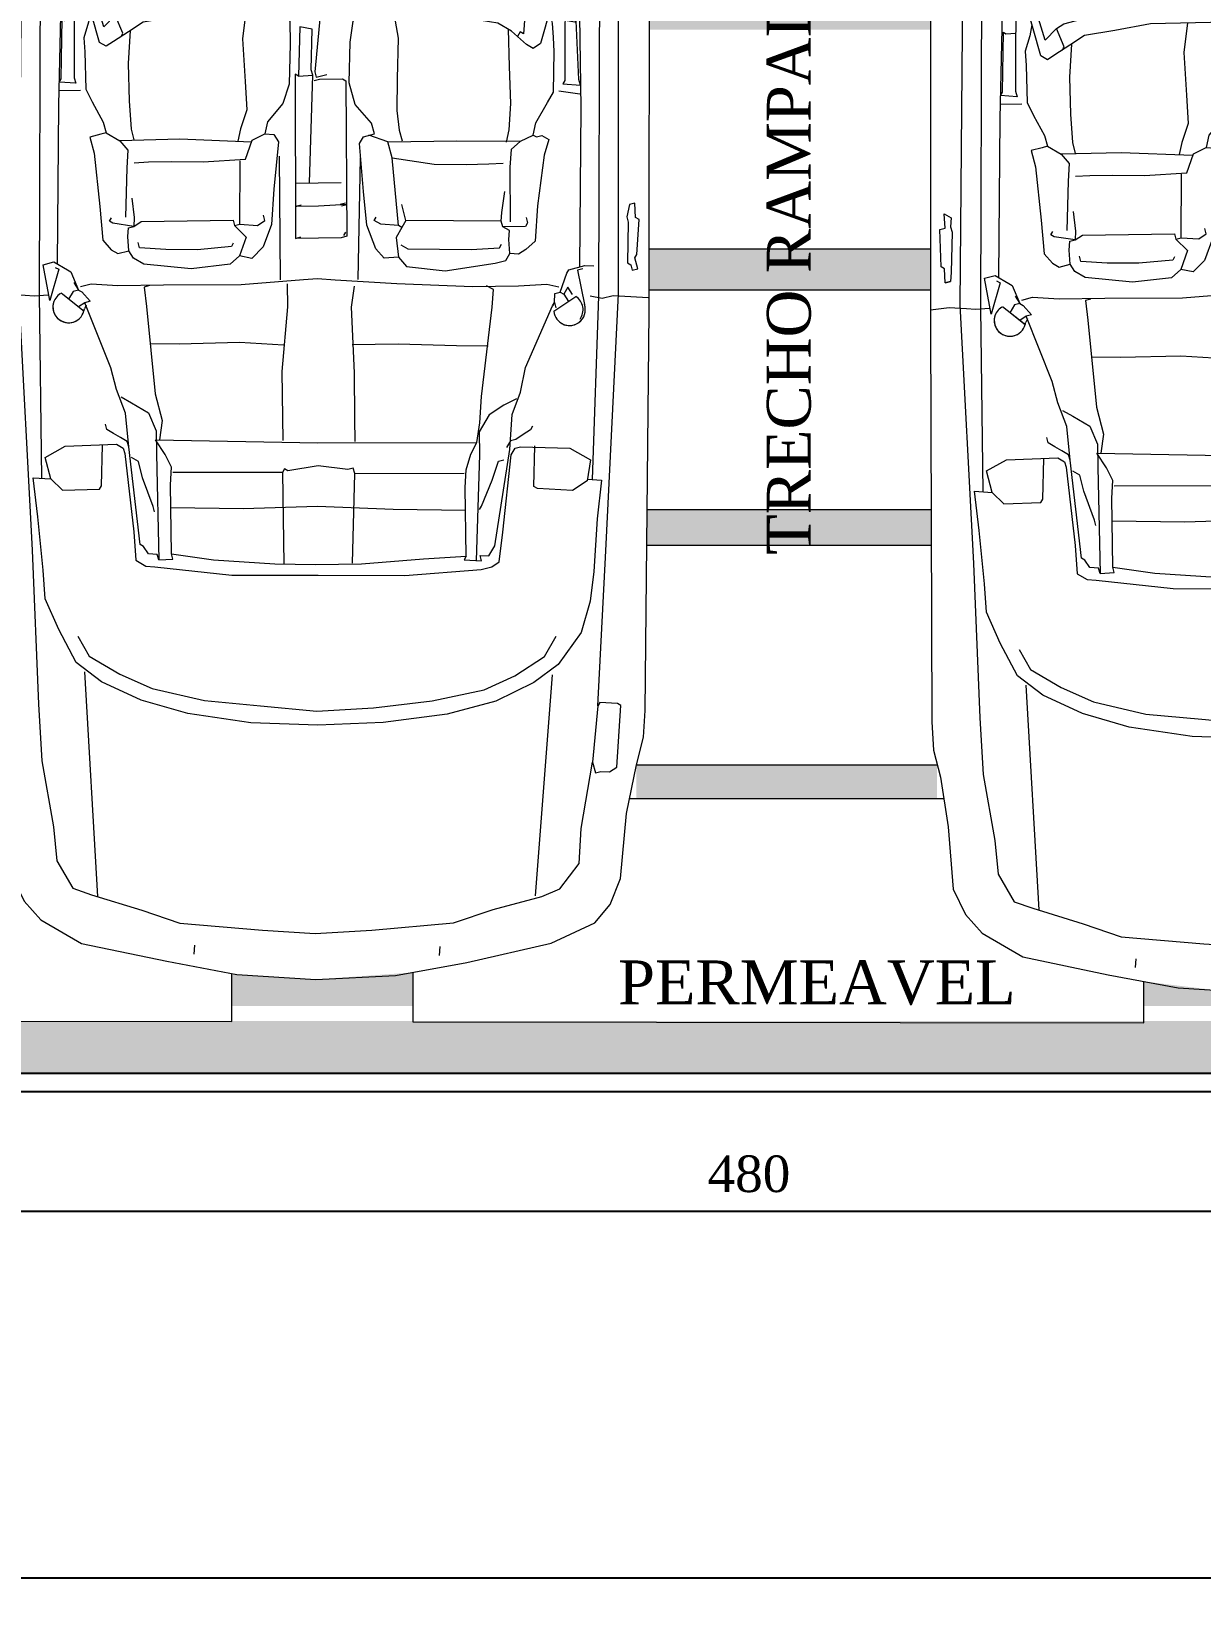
# Model space of a CAD drawing. Header units: centimetres. Extents: x -48696 to 156237, y -5617 to 29024.
# Drawn here: x -44397.3 to -44077.6, y 9700.1 to 10133 of the extents above; entities that cross this region are included whole.
import ezdxf

# ---------------------------------------------------------------- set-up
doc = ezdxf.new("R2010")
doc.units = ezdxf.units.CM
doc.layers.add('ACESSORIOS', color=2, linetype='Continuous')
doc.layers.add('Portas-Cotas', color=2, linetype='Continuous')
doc.layers.add('Pisos Externos', color=15, linetype='Continuous', lineweight=9)
doc.layers.add('Vaga', color=184, linetype='Continuous', lineweight=13)
doc.styles.add('Valéria', font='romantic.ttf', dxfattribs={"height": 10})
doc.dimstyles.new('Cota - 50', dxfattribs={"dimtxt": 10, "dimasz": 5, "dimexe": 10, "dimexo": 20, "dimgap": 5, "dimtad": 1, "dimtxsty": 'Valéria', "dimblk": 'DOT', "dimcen": 0, "dimclrd": 12, "dimclre": 12, "dimclrt": 2, "dimazin": 2, "dimtfac": 1, "dimtix": 1, "dimtmove": 0, "dimatfit": 3, "dimldrblk": 'DOT', "dimfxl": 1, "dimarcsym": 0})
pattern_1 = [(360, (-29082.517, -1474.616), (15, 15), [2.25, -0.45, 0.6, -0.45, 2.25, -9]), (360, (-29083.267, -1474.166), (15, 15), [1.5, -1.125, 2.25, -1.125, 1.5, -7.5]), (360, (-29078.017, -1468.166), (15, 15), [1.875, -0.75, 1.875, -10.5]), (360, (-29085.517, -1465.166), (15, 15), [0.75, -1.5, 0.75, -12]), (90, (-29084.017, -1465.166), (-15, 15), [1.35, -13.65]), (90, (-29079.517, -1474.166), (-15, 15), [1.5, -13.5]), (90, (-29075.767, -1468.166), (-15, 15), [1.5, -13.5]), (45, (-29077.567, -1474.316), (9e-15, 15), [1.5, -19.713203]), (135, (-29081.467, -1474.316), (-15, 9e-15), [1.5, -19.713203]), (63.43495, (-29078.0166, -1474.241), (8e-10, 15), [1.5, -32.04102]), (75.963757, (-29078.7666, -1474.166), (5e-10, 15), [1.5, -60.346584]), (75.963757, (-29075.0166, -1468.166), (5e-10, 15), [1.2, -60.646584]), (75.963757, (-29083.7166, -1465.166), (5e-10, 15), [1.05, -60.796584]), (104.036243, (-29080.2666, -1474.166), (-5e-10, 15), [1.5, -60.346584]), (104.036243, (-29076.5166, -1468.166), (-5e-10, 15), [1.2, -60.646584]), (104.036243, (-29084.3166, -1465.166), (-5e-10, 15), [1.05, -60.796584]), (116.56505, (-29081.0166, -1474.241), (-6e-09, 15), [1.5, -32.041002])]

# ---------------------------------------------------------------- blocks, each defined once
blk = doc.blocks.new('Audi A4 Cab dessus')
at = {"color": 0, "linetype": 'Continuous', "flags": 128}
for points in [[(0.841, -0.23), (0.8417, 0.7715), (0.838, 1.7799), (0.8336, 1.8519), (0.8155, 1.9203), (0.7966, 2.0469), (0.7841, 2.2046), (0.7524, 2.2693), (0.7105, 2.3167), (0.6068, 2.377), (0.3901, 2.4221), (0.2129, 2.4556), (0.0121, 2.4683), (-0.1902, 2.4586), (-0.3715, 2.4252), (-0.5852, 2.3759), (-0.696, 2.3247), (-0.7348, 2.2778), (-0.7613, 2.2123), (-0.7762, 2.0474), (-0.8019, 1.9236), (-0.8198, 1.853), (-0.824, 1.7861), (-0.834, 0.774), (-0.8347, -0.2263)], [(-0.3024, 2.385), (-0.301, 2.4073)], [(0.3203, 2.3816), (0.3217, 2.404)], [(0.7584, -0.2673), (0.7669, 0.7224), (0.7321, 1.3788), (0.7164, 1.7697), (0.7075, 1.9136), (0.6778, 2.0813), (0.6697, 2.1669), (0.6293, 2.2367), (0.5811, 2.2532), (0.4536, 2.2926), (0.3571, 2.3256), (0.1476, 2.3432), (0.0137, 2.3517), (-0.1303, 2.3428), (-0.3375, 2.3245), (-0.4383, 2.2905), (-0.5613, 2.2579), (-0.6073, 2.2384), (-0.6562, 2.1743), (-0.6618, 2.085), (-0.6903, 1.9165)], [(-0.5878, 1.695), (-0.5448, 2.256)], [(0.5992, 1.6874), (0.5666, 2.2577)], [(-0.6777, 1.1988), (-0.713, 1.201), (-0.7024, 1.2989), (-0.6939, 1.4328), (-0.6847, 1.5084), (-0.6618, 1.5876), (-0.6029, 1.6691), (-0.5418, 1.7145), (-0.4447, 1.7622), (-0.3216, 1.7947), (-0.159, 1.8159), (0.0073, 1.8233), (0.1772, 1.8171), (0.337, 1.7936), (0.4558, 1.7592), (0.556, 1.7126), (0.6201, 1.6637), (0.6641, 1.5803), (0.6995, 1.5019), (0.704, 1.4299), (0.7178, 1.2946), (0.7295, 1.1953), (0.6849, 1.1981), (0.6994, 1.1434), (0.6483, 1.1153), (0.518, 1.11), (0.5007, 1.1201), (0.4971, 1.1337), (0.4738, 1.3324), (0.4693, 1.4044), (0.4434, 1.4194), (0.4211, 1.4208), (0.2253, 1.4421), (0.0057, 1.4425), (-0.2138, 1.4429), (-0.4074, 1.4282), (-0.4348, 1.421), (-0.4535, 1.4087), (-0.4627, 1.3331), (-0.484, 1.1373), (-0.4941, 1.12), (-0.5077, 1.1164), (-0.633, 1.1198), (-0.6849, 1.1499), (-0.677, 1.2032), (-0.6396, 1.2278), (-0.5504, 1.2221), (-0.5417, 1.2171), (-0.5437, 1.1142)], [(-0.7038, 1.774), (-0.7241, 1.3809), (-0.7562, 0.7287), (-0.7561, -0.266), (-0.7475, -0.2711), (-0.7575, -0.2884), (-0.7589, -0.3107), (-0.7553, -0.3243), (-0.7445, -0.3654)], [(0.6159, 1.5968), (0.5877, 1.6478), (0.5099, 1.6931), (0.4271, 1.7297), (0.2946, 1.7604), (0.1521, 1.7739), (0.0095, 1.7873), (-0.1344, 1.7785), (-0.2834, 1.761), (-0.4151, 1.7334), (-0.4935, 1.698), (-0.5683, 1.649), (-0.5984, 1.5971)], [(-0.3692, 1.3944), (-0.3642, 1.4031), (-0.4088, 1.4059), (-0.4052, 1.3922), (-0.4275, 1.3936), (-0.4376, 1.3763), (-0.4426, 1.3677), (-0.4804, 1.1236), (-0.486, 1.0344), (-0.5075, 0.9775), (-0.5204, 0.9155), (-0.5885, 0.7585)], [(0.3787, 1.3877), (0.2721, 1.4033), (0.1159, 1.4132), (0.013, 1.4152), (-0.1036, 1.4136), (-0.2613, 1.4011), (-0.3692, 1.3944), (-0.3668, 1.2195), (-0.3696, 1.1749), (-0.3811, 1.1353), (-0.3967, 1.1058), (-0.404, 1.0561), (-0.4082, 0.9891), (-0.4359, 0.7623), (-0.4387, 0.7177), (-0.4215, 0.7077)], [(-0.0813, 1.4122), (-0.0867, 1.184), (-0.0831, 1.1703), (-0.0695, 1.1739), (0.0061, 1.1647), (0.0831, 1.1777), (0.0918, 1.1727), (0.0968, 1.1814), (0.3747, 1.1818)], [(0.0968, 1.1814), (0.0936, 1.4146)], [(-0.4975, 0.9947), (-0.4651, 1.0106), (-0.4277, 1.0352), (-0.4026, 1.0784), (-0.4034, 1.1367), (-0.3953, 1.405)], [(0.411, 1.4035), (0.375, 1.4013), (0.3787, 1.3877), (0.3811, 1.2128), (0.3783, 1.1681), (0.3942, 1.1358), (0.4187, 1.0984), (0.007, 1.1064), (-0.3967, 1.1058)], [(0.506, 0.9898), (0.48, 1.0049), (0.4368, 1.03), (0.4173, 1.076), (0.4165, 1.1343), (0.411, 1.4035), (0.4147, 1.3899), (0.437, 1.3885), (0.4492, 1.3698), (0.4579, 1.3648), (0.4871, 1.1165), (0.4907, 1.1028), (0.508, 1.0927), (0.5253, 1.0827), (0.5425, 1.0726), (0.5462, 1.059)], [(-0.4036, 1.2756), (-0.4086, 1.267), (-0.4352, 1.2014), (-0.4516, 1.1532), (-0.4653, 1.1496)], [(-0.3676, 1.2778), (-0.1841, 1.2752), (0.0081, 1.2676), (0.1967, 1.2737), (0.3803, 1.2711)], [(0.4213, 1.2819), (0.4249, 1.2682), (0.4517, 1.1949), (0.4625, 1.1539), (0.4798, 1.1438)], [(0.6849, 1.1981), (0.6553, 1.2268), (0.561, 1.2238), (0.556, 1.2152), (0.554, 1.1122)], [(-0.6907, 1.1996), (-0.7065, 0.7346), (-0.7089, -0.0853), (-0.7004, -0.4488)], [(-0.0867, 1.184), (-0.3646, 1.1835)], [(0.7072, 1.1967), (0.7137, 0.7303), (0.7113, -0.0896), (0.7061, -0.4567)], [(-0.5379, 1.0645), (-0.5329, 1.0732), (-0.5142, 1.0854), (-0.4955, 1.0977), (-0.4818, 1.1013), (-0.4717, 1.1186)], [(-0.0853, 0.7089), (-0.0775, 0.7622), (-0.0849, 0.9284), (-0.0865, 1.045), (-0.0873, 1.1033)], [(0.0846, 0.7027), (0.0838, 0.761), (0.0986, 0.9258), (0.097, 1.0424), (0.0962, 1.1007)], [(0.4344, 0.7075), (0.4481, 0.7111), (0.4422, 0.7608), (0.4203, 0.9818), (0.4022, 1.0501), (0.4093, 1.0985)], [(0.4871, 1.1165), (0.4951, 1.0308), (0.5182, 0.9711), (0.5327, 0.9164), (0.5985, 0.751)], [(-0.0805, 0.8565), (-0.1971, 0.8548), (-0.3447, 0.8597), (-0.4253, 0.8603)], [(0.0944, 0.8589), (0.206, 0.8519), (0.3586, 0.8557), (0.4329, 0.8551)], [(-0.5921, 0.7722), (-0.6482, 0.7354)], [(-0.5936, 0.7499), (-0.5972, 0.7635)], [(0.5947, 0.7575), (0.5997, 0.7661)], [(0.5999, 0.7733), (0.6554, 0.7295)], [(0.6033, 0.7706), (0.6588, 0.7268)], [(-0.6842, 0.7332), (-0.7152, 0.7396), (-0.7425, 0.7324), (-0.7872, 0.7352), (-0.8318, 0.738)], [(-0.5936, 0.7499), (-0.595, 0.7275), (-0.6086, 0.7239), (-0.6251, 0.6757), (-0.6301, 0.667), (-0.6711, 0.6562), (-0.6935, 0.6576)], [(-0.6661, 0.6648), (-0.6525, 0.6684), (-0.6697, 0.7553)], [(-0.6396, 0.7304), (-0.6273, 0.7117), (-0.6173, 0.729)], [(-0.6086, 0.7239), (-0.6173, 0.729), (-0.6295, 0.7477)], [(0.6266, 0.6999), (0.6143, 0.7186), (0.6057, 0.7236), (0.5848, 0.7473), (0.5985, 0.751), (0.6147, 0.7616)], [(0.6735, 0.6611), (0.6648, 0.6661), (0.6877, 0.7453), (0.7044, 0.6547), (0.6771, 0.6474), (0.6425, 0.6675), (0.6339, 0.6726), (0.6143, 0.7186), (0.628, 0.7222), (0.6395, 0.742)], [(0.6914, 0.7317), (0.7273, 0.7339), (0.7497, 0.7325), (0.7943, 0.7297), (0.8417, 0.7352)], [(0.6093, 0.7099), (0.582, 0.7027), (0.515, 0.7069), (0.3984, 0.7053), (0.2012, 0.7043), (0.0436, 0.6918), (0.0076, 0.6896), (-0.037, 0.6924), (-0.1933, 0.7022), (-0.3855, 0.7099), (-0.5021, 0.7083), (-0.574, 0.7038), (-0.605, 0.7103)], [(-0.0953, 0.6916), (-0.1014, 0.3828)], [(0.1019, 0.6926), (0.1045, 0.3788)], [(-0.6554, -0.2321), (-0.6562, -0.1738), (-0.6572, 0.0235), (-0.6605, 0.2567), (-0.6575, 0.6598)], [(-0.1975, 0.6353), (-0.2184, 0.659), (-0.3163, 0.6697), (-0.443, 0.6508), (-0.4703, 0.6435), (-0.4804, 0.6262), (-0.4781, 0.5902), (-0.4795, 0.5679), (-0.4623, 0.5579)], [(0.4787, 0.4852), (0.4728, 0.5348), (0.4742, 0.5571), (0.4555, 0.5449), (0.2223, 0.5416), (0.2187, 0.5553), (0.1891, 0.5841), (0.2056, 0.6323), (0.2293, 0.6532), (0.3287, 0.6649), (0.4489, 0.6528), (0.4748, 0.6378), (0.4871, 0.6191)], [(0.6508, -0.2254), (0.6611, -0.1761), (0.66, 0.0212), (0.6655, 0.2493), (0.6684, 0.6525)], [(0.8037, 0.6663), (0.7901, 0.6627)], [(-0.1981, 0.5547), (-0.182, 0.3834), (-0.1711, 0.3424), (-0.346, 0.3399), (-0.5073, 0.3411), (-0.5396, 0.3253), (-0.5483, 0.3303), (-0.562, 0.3267), (-0.5792, 0.3367), (-0.5678, 0.3763), (-0.5507, 0.5052), (-0.5451, 0.5945), (-0.5214, 0.6154), (-0.5027, 0.6276), (-0.4804, 0.6262)], [(-0.2039, 0.6043), (-0.2212, 0.6144), (-0.3018, 0.615), (-0.3824, 0.6156), (-0.4544, 0.6112), (-0.4594, 0.6025)], [(-0.4586, 0.5442), (-0.2168, 0.5424), (-0.2067, 0.5597), (-0.1916, 0.5856), (-0.1975, 0.6353), (-0.1615, 0.6375), (-0.1406, 0.6138), (-0.1175, 0.5541), (-0.1094, 0.4684), (-0.0991, 0.3468), (-0.1092, 0.3295), (-0.1365, 0.3223), (-0.1293, 0.2949), (-0.0875, 0.2475), (-0.073, 0.1928), (-0.075, 0.0899), (-0.0828, 0.0366), (-0.1116, 0.007)], [(0.473, 0.3959), (0.437, 0.3937), (0.3787, 0.3929), (0.2981, 0.3935), (0.1902, 0.3868), (0.1737, 0.3386), (0.1413, 0.3227), (0.119, 0.3241), (0.1067, 0.3428), (0.1188, 0.463), (0.1244, 0.5523), (0.1459, 0.6092), (0.1747, 0.6387), (0.2056, 0.6323)], [(0.2215, 0.5999), (0.2265, 0.6086), (0.3122, 0.6166), (0.3928, 0.616), (0.4598, 0.6118), (0.4634, 0.5982)], [(0.5444, 0.3197), (0.5581, 0.3233), (0.5854, 0.3306), (0.5746, 0.3716), (0.5607, 0.5069), (0.5526, 0.5925), (0.5317, 0.6163), (0.5144, 0.6263), (0.4871, 0.6191), (0.4893, 0.5831), (0.4879, 0.5608), (0.4742, 0.5571), (0.5275, 0.5493), (0.5362, 0.5443), (0.5311, 0.5356)], [(0.0163, 0.1872), (0.0026, 0.1836), (-0.0557, 0.1827), (-0.0643, 0.1878), (-0.0664, 0.5822), (-0.0527, 0.5859), (0.0056, 0.5867), (0.0639, 0.5875), (0.0502, 0.5838)], [(-0.0593, 0.5807), (-0.0643, 0.5721)], [(0.0559, 0.1757), (0.0645, 0.1707), (0.0639, 0.5875)], [(-0.522, 0.5347), (-0.5256, 0.5484), (-0.5206, 0.5571), (-0.4623, 0.5579), (-0.4586, 0.5442), (-0.46, 0.5219), (-0.4679, 0.4686)], [(-0.5073, 0.3411), (-0.4835, 0.3621), (-0.4807, 0.4067), (-0.4809, 0.5456)], [(-0.2168, 0.5424), (-0.2059, 0.5014)], [(-0.2067, 0.5597), (-0.1981, 0.5547), (-0.1534, 0.5519), (-0.1361, 0.5418)], [(-0.1359, 0.542), (-0.1409, 0.5334)], [(0.205, 0.5517), (0.1604, 0.5545), (0.1417, 0.5422), (0.1453, 0.5286)], [(0.2187, 0.5553), (0.205, 0.5517), (0.2038, 0.3905)], [(0.5837, 0.0112), (0.5895, 0.039), (0.6009, 0.0787), (0.5987, 0.1146), (0.5957, 0.2089), (0.5798, 0.2413), (0.5517, 0.2924), (0.5444, 0.3197), (0.5098, 0.3398), (0.4889, 0.3635), (0.4917, 0.4082), (0.4951, 0.5334)], [(-0.0533, 0.5052), (-0.067, 0.5016), (0.005, 0.506), (0.0633, 0.5068)], [(-0.0637, 0.4982), (-0.05, 0.5018)], [(-0.0525, 0.4469), (0.0641, 0.4485)], [(0.0281, 0.4463), (0.0199, 0.1735)], [(-0.182, 0.3834), (-0.2885, 0.3991), (-0.3692, 0.3997), (-0.4275, 0.3988), (-0.4634, 0.3966)], [(-0.5396, 0.3253), (-0.5461, 0.2943), (-0.5762, 0.2424), (-0.5913, 0.2165), (-0.5933, 0.1135), (-0.5911, 0.0776), (-0.5889, 0.0416), (-0.5816, 0.0142)], [(-0.4759, 0.0569), (-0.4789, 0.1512), (-0.4819, 0.2454), (-0.4777, 0.3124), (-0.4713, 0.3434)], [(-0.1836, 0.0026), (-0.1966, 0.0796), (-0.1946, 0.1825), (-0.194, 0.2632), (-0.1999, 0.3128), (-0.2071, 0.3402)], [(-0.1711, 0.3424), (-0.1229, 0.3259)], [(0.1133, 0.0046), (0.0784, 0.0354), (0.0776, 0.0937), (0.0796, 0.1966), (0.0961, 0.2449), (0.1349, 0.2917), (0.1413, 0.3227)], [(0.1753, 0.3432), (0.3572, 0.336), (0.5098, 0.3398)], [(0.1886, 0.006), (0.1978, 0.0816), (0.1912, 0.1896), (0.1868, 0.2616), (0.2032, 0.3098), (0.2097, 0.3408)], [(0.4833, 0.0603), (0.4885, 0.144), (0.4855, 0.2383), (0.4811, 0.3103), (0.4738, 0.3376)], [(-0.605, 0.2129), (-0.6582, 0.2207)], [(0.6094, 0.2126), (0.6646, 0.2133)], [(-0.621, -0.1132), (-0.62, 0.1869), (-0.615, 0.1956), (-0.6597, 0.1984), (-0.656, 0.1847), (-0.6488, 0.0354), (-0.6454, 0.0386), (-0.6205, 0.035)], [(0.0101, 0.0173), (0.0151, 0.0259), (0.0014, 0.0223), (0.0149, 0.1649), (0.0112, 0.1785), (-0.0024, 0.1749), (-0.0161, 0.1713)], [(0.6243, -0.12), (0.6252, 0.1802), (0.6216, 0.1939), (0.6632, 0.191), (0.6582, 0.1824), (0.6559, 0.0297), (0.6503, 0.0347), (0.6248, 0.0329)], [(-0.6683, -0.294), (-0.5587, 0.0934), (-0.54, 0.1057), (-0.5227, 0.0957), (-0.4845, 0.0619), (-0.4499, 0.0418), (-0.3657, 0.0275), (-0.2815, 0.0132), (-0.1389, -0.0002), (0, 0), (0.1303, 0.0052), (0.2829, 0.0091), (0.3735, 0.0258), (0.4505, 0.0388), (0.4879, 0.0634), (0.5253, 0.0879), (0.544, 0.1002), (0.5613, 0.0901), (0.6713, -0.2977)], [(0.5211, 0.0209), (0.5499, 0.0505), (0.654, -0.2876)], [(0.5066, 0.0756), (0.5039, 0.07), (0.5016, 0.067), (0.5211, 0.0209), (0.5024, 0.0087), (0.4614, -0.0022), (0.3744, -0.0325), (0.2031, -0.0486), (0.0008, -0.0583), (-0.2, -0.0457), (-0.3735, -0.0258), (-0.4528, -0.0028), (-0.501, 0.0136), (-0.5183, 0.0237), (-0.5155, 0.0683), (-0.5068, 0.0633), (-0.4998, 0.0754)]]:
    blk.add_lwpolyline(points, dxfattribs=at)
for points in [[(-0.6976, 1.9439), (-0.7113, 1.9403), (-0.7336, 1.9417), (-0.7523, 1.9294), (-0.7621, 1.7732), (-0.7535, 1.7682), (-0.7088, 1.7654), (-0.7038, 1.774), (-0.6903, 1.9165)], [(-0.5936, 0.7499), (-0.5885, 0.7585)], [(-0.7791, 0.6495), (-0.7878, 0.6546), (-0.7914, 0.6682), (-0.805, 0.6646), (-0.7978, 0.6373), (-0.8028, 0.6286), (-0.8085, 0.5394), (-0.7998, 0.5343), (-0.7976, 0.4983), (-0.7839, 0.502), (-0.7775, 0.5329), (-0.7811, 0.5466)], [(0.7901, 0.6627), (0.8037, 0.6663), (0.806, 0.6303), (0.8146, 0.6253), (0.8176, 0.531), (0.804, 0.5274), (0.8062, 0.4914), (0.7889, 0.5015), (0.7903, 0.5238), (0.7867, 0.5375), (0.7887, 0.6404)], [(0.0496, 0.5032), (0.0633, 0.5068)], [(0.0559, 0.1757), (0.0199, 0.1735), (0.0235, 0.1598), (0.0215, 0.0569), (0.0525, 0.0505)]]:
    blk.add_lwpolyline(points, close=True, dxfattribs=at)
for points in [[(-0.6074, 0.8003, 0.753554), (-0.6697, 0.7553)], [(-0.5921, 0.7722, 0.624869), (-0.6592, 0.7981)], [(-0.6586, 0.7925, 0.429634), (-0.6482, 0.7354)], [(0.6673, 0.7905, 0.624869), (0.5997, 0.7661)], [(0.6768, 0.7474, 0.753554), (0.6155, 0.7938)], [(0.6606, 0.7278, 0.429634), (0.6723, 0.7847)]]:
    blk.add_lwpolyline(points, format="xyb", dxfattribs=at)
blk = doc.blocks.new('_Dot')
at = {"color": 0, "linetype": 'ByBlock', "lineweight": -2}
blk.add_line((-0.5, 0), (-1, 0), dxfattribs=at)
at = {"color": 0, "linetype": 'ByBlock', "const_width": 0.5}
blk.add_lwpolyline([(-0.25, 0, 1), (0.25, 0, 1)], format="xyb", close=True, dxfattribs=at)
blk = doc.blocks.new('*D1686')
at = {"color": 12, "lineweight": -2, "transparency": 16777216}
for p, q in [((-45756.63, 9812.75), (-45756.63, 9700.14)), ((-43725.63, 9812.75), (-43725.63, 9700.14)), ((-45751.63, 9710.14), (-43730.63, 9710.14))]:
    blk.add_line(p, q, dxfattribs=at)
at = {"layer": 'Defpoints', "color": 0, "transparency": 16777216}
for p in [(-45756.63, 9832.75), (-43725.63, 9832.75), (-43725.63, 9710.14)]:
    blk.add_point(p, dxfattribs=at)
at = {"color": 12, "lineweight": -2, "transparency": 16777216, "xscale": 5, "yscale": 5, "zscale": 5, "rotation": 180}
blk.add_blockref('_Dot', (-45756.63, 9710.14), dxfattribs=at)
at = {"color": 12, "lineweight": -2, "transparency": 16777216, "xscale": 5, "yscale": 5, "zscale": 5}
blk.add_blockref('_Dot', (-43725.63, 9710.14), dxfattribs=at)
at = {"color": 2, "transparency": 16777216, "insert": (-44741.13, 9720.25), "char_height": 10, "attachment_point": 5, "style": 'Valéria'}
blk.add_mtext('2031', dxfattribs=at)
blk = doc.blocks.new('*D1687')
at = {"color": 12, "lineweight": -2, "transparency": 16777216}
for p, q in [((-44846.74, 12273.86), (-44711.33, 12337.45)), ((-43585.33, 9916.47), (-44718.26, 12328.67)), ((-43709.57, 9852.6), (-43574.16, 9916.2))]:
    blk.add_line(p, q, dxfattribs=at)
at = {"layer": 'Defpoints', "color": 0, "transparency": 16777216}
for p in [(-44720.39, 12333.2), (-44864.85, 12265.35), (-43727.67, 9844.1)]:
    blk.add_point(p, dxfattribs=at)
at = {"color": 12, "lineweight": -2, "transparency": 16777216, "xscale": 5, "yscale": 5, "zscale": 5}
for p, rotation in [((-44720.39, 12333.2), 115.1577922411707), ((-43583.21, 9911.95), 295.1577922411707)]:
    blk.add_blockref('_Dot', p, dxfattribs=dict(at, rotation=rotation))
at = {"color": 2, "transparency": 16777216, "insert": (-44142.57, 11126.91), "char_height": 10, "attachment_point": 5, "rotation": 295.1578, "style": 'Valéria'}
blk.add_mtext('2675', dxfattribs=at)
blk = doc.blocks.new('*D1769')
at = {"color": 12, "lineweight": -2, "transparency": 16777216}
for p, q in [((-44441.06, 9813), (-44441.06, 9800.44)), ((-43961.06, 9813.1), (-43961.06, 9800.44)), ((-44436.06, 9810.44), (-43966.06, 9810.44))]:
    blk.add_line(p, q, dxfattribs=at)
at = {"layer": 'Defpoints', "color": 0, "transparency": 16777216}
for p in [(-44441.06, 9833), (-43961.06, 9833.1), (-43961.06, 9810.44)]:
    blk.add_point(p, dxfattribs=at)
at = {"color": 12, "lineweight": -2, "transparency": 16777216, "xscale": 5, "yscale": 5, "zscale": 5, "rotation": 180}
blk.add_blockref('_Dot', (-44441.06, 9810.44), dxfattribs=at)
at = {"color": 12, "lineweight": -2, "transparency": 16777216, "xscale": 5, "yscale": 5, "zscale": 5}
blk.add_blockref('_Dot', (-43961.06, 9810.44), dxfattribs=at)
at = {"color": 2, "transparency": 16777216, "insert": (-44201.06, 9820.56), "char_height": 10, "attachment_point": 5, "style": 'Valéria'}
blk.add_mtext('480', dxfattribs=at)
blk = doc.blocks.new('*D1709')
at = {"color": 12, "lineweight": -2, "transparency": 16777216}
for p, q in [((-44321.03, 11155.24), (-44311.99, 11159.51)), ((-44300.81, 11159.26), (-43695.6, 9876.9)), ((-43711.56, 9863.84), (-43702.51, 9868.11))]:
    blk.add_line(p, q, dxfattribs=at)
at = {"layer": 'Defpoints', "color": 0, "transparency": 16777216}
for p in [(-44302.94, 11163.78), (-43693.47, 9872.37), (-43693.47, 9872.37)]:
    blk.add_point(p, dxfattribs=at)
at = {"color": 12, "lineweight": -2, "transparency": 16777216, "xscale": 5, "yscale": 5, "zscale": 5}
for p, rotation in [((-44302.94, 11163.78), 115.2647069075102), ((-43693.47, 9872.37), 295.2647069075102)]:
    blk.add_blockref('_Dot', p, dxfattribs=dict(at, rotation=rotation))
at = {"color": 2, "transparency": 16777216, "insert": (-43989.07, 10522.39), "char_height": 10, "attachment_point": 5, "rotation": 295.2647, "style": 'Valéria'}
blk.add_mtext('1428', dxfattribs=at)

msp = doc.modelspace()

# ---------------------------------------------------------------- hatches: boundary and pattern name
h = msp.add_hatch()
h.set_pattern_fill('GRASS2', color=74, scale=15, pattern_type=2)
h.set_pattern_definition(pattern_1)
h.paths.add_polyline_path([(-44561.02825, 9861.42923), (-44947.02914, 9861.42923), (-44947.02914, 10111.32931), (-44561.02825, 10111.32931)])
h.paths.add_polyline_path([(-44442.029, 10111.42206), (-44461.02825, 10111.42206), (-44461.02825, 9861.42923), (-44442.029, 9861.42923)])
h.paths.add_polyline_path([(-44292.99305, 9875.69412), (-44319.55684, 9873.77478), (-44342.50902, 9875.13826), (-44342.50902, 9866.53204), (-44292.99305, 9866.53204)])
h.paths.add_polyline_path([(-44406.14508, 9932.83423), (-44442.029, 9932.83423), (-44442.029, 9922.44226), (-44406.14508, 9922.44226)])
h.paths.add_polyline_path([(-44408.73613, 9992.44226), (-44441.88842, 9992.44226), (-44441.88842, 10002.44226), (-44408.73613, 10002.44226)])
h.paths.add_polyline_path([(-44408.96729, 10062.44226), (-44441.88842, 10062.44226), (-44441.88842, 10072.44226), (-44408.96729, 10072.44226)])
h.paths.add_polyline_path([(-44408.91825, 10132.44226), (-44441.88842, 10132.44226), (-44441.88842, 10142.44226), (-44408.91825, 10142.44226)])
h.paths.add_polyline_path([(-44408.77019, 10202.44226), (-44441.88842, 10202.44226), (-44441.88842, 10212.44226), (-44408.77019, 10212.44226)])
h.paths.add_polyline_path([(-44407.45222, 10272.44226), (-44441.88842, 10272.44226), (-44441.88842, 10282.44226), (-44407.45222, 10282.44226)])
h.paths.add_polyline_path([(-44441.88842, 10352.44226), (-44441.88842, 10342.44226), (-44375.22612, 10342.44226), (-44374.88837, 10344.73843), (-44369.92667, 10346.84043), (-44369.86569, 10342.44226), (-44358.73525, 10342.59657), (-44344.94371, 10344.78395), (-44331.13635, 10346.20059), (-44317.79425, 10346.4544), (-44307.19596, 10345.88455), (-44292.09681, 10344.93352), (-44286.30499, 10344.11084), (-44277.70956, 10342.33933), (-44266.21043, 10342.33933), (-44265.66204, 10346.06838), (-44261.39333, 10344.83361), (-44260.73284, 10342.33933), (-44114.31257, 10342.33933), (-44112.3884, 10343.1545), (-44112.3884, 10342.33933), (-44091.33799, 10342.33933), (-44091.02293, 10340.4838), (-44072.14285, 10343.15082), (-44059.57901, 10343.15082), (-44033.66888, 10341.07865), (-44033.66888, 10342.71246), (-43972.89678, 10342.71246), (-44350.05574, 11145.75107), (-44465.79851, 11145.75107), (-44465.79851, 10963.26115), (-44356.57546, 10963.22939), (-44356.57546, 10716.57596), (-44240.7242, 10716.57596), (-44240.7242, 10352.44226)])
h.paths.add_polyline_path([(-44228.63346, 10272.44226), (-44149.68169, 10272.44226), (-44149.68169, 10282.33933), (-44228.63346, 10282.33933)])
h.paths.add_polyline_path([(-44228.33442, 10212.44226), (-44151.151, 10212.44226), (-44151.151, 10203.63678), (-44228.33442, 10203.63678)])
h.paths.add_polyline_path([(-44228.31053, 10143.63678), (-44151.37661, 10143.63678), (-44151.37661, 10133.55826), (-44228.31053, 10133.55826)])
h.paths.add_polyline_path([(-44228.35947, 10073.55826), (-44151.42655, 10073.55826), (-44151.42655, 10062.27963), (-44228.35947, 10062.27963)])
h.paths.add_polyline_path([(-44228.90466, 10002.27963), (-44151.21136, 10002.27963), (-44151.21136, 9992.44226), (-44228.90466, 9992.44226)])
h.paths.add_polyline_path([(-44231.82899, 9932.47908), (-44149.5822, 9932.47908), (-44149.5822, 9923.19448), (-44231.82899, 9923.19448)])
h.paths.add_polyline_path([(-44034.12544, 9872.25292), (-44062.00553, 9869.47491), (-44092.99305, 9873.21986), (-44092.99305, 9866.53204), (-44034.12544, 9866.53204)])
h.paths.add_polyline_path([(-43933.66888, 10259.18928), (-43933.58712, 9861.53768), (-43746.94782, 9861.62689)])
h.paths.add_polyline_path([(-43933.66888, 9931.62689), (-43972.87419, 9931.62689), (-43972.87419, 9921.62689), (-43933.66888, 9921.62689)])
h.paths.add_polyline_path([(-43933.66888, 10001.62689), (-43971.43505, 10001.62689), (-43971.43505, 9991.62689), (-43933.66888, 9991.62689)])
h.paths.add_polyline_path([(-43933.66888, 10071.62689), (-43970.82696, 10071.62689), (-43970.82696, 10061.62689), (-43933.66888, 10061.62689)])
h.paths.add_polyline_path([(-43933.66888, 10141.62689), (-43970.77807, 10141.62689), (-43970.77807, 10131.62689), (-43933.66888, 10131.62689)])
h.paths.add_polyline_path([(-43933.66888, 10211.62689), (-43970.77002, 10211.62689), (-43970.77002, 10201.62689), (-43933.66888, 10201.62689)])
h.paths.add_polyline_path([(-43944.71689, 10282.71246), (-43971.52371, 10282.71246), (-43971.52371, 10271.62689), (-43944.71689, 10271.62689)])
h = msp.add_hatch()
h.set_pattern_fill('GRASS2', color=74, scale=15, pattern_type=2)
h.set_pattern_definition(pattern_1)
h.paths.add_polyline_path([(-44947.2095, 9842.90048), (-44561.0628, 9842.90048), (-44561.0628, 9864.7168), (-44947.2095, 9864.7168)])
h.paths.add_polyline_path([(-44442.50902, 9862.44226), (-43961.0628, 9862.44226), (-43961.0628, 9848.10324), (-44442.50902, 9848.10324)])
h.paths.add_polyline_path([(-44442.50902, 9864.95232), (-44461.0628, 9864.95232), (-44461.0628, 9842.98399), (-44442.50902, 9842.98399)])
h.paths.add_polyline_path([(-43934.12163, 9843.10878), (-43748.63466, 9843.10878), (-43748.63466, 9865.21846), (-43934.12163, 9865.21846)])
h.paths.add_polyline_path([(-43961.06177, 9843.10324), (-43934.12544, 9843.10324), (-43934.12544, 9861.62689), (-43961.06177, 9861.62689)])

# ---------------------------------------------------------------- linework, layer by layer
msp.add_line((-43731.0628, 9843.15053), (-44937.18573, 9842.90254))
at = {"layer": 'ACESSORIOS'}
msp.add_lwpolyline([(-44441.0628, 9843.10324), (-43961.0628, 9843.10324), (-43961.0628, 9848.10324), (-44441.0628, 9848.10324)], close=True, dxfattribs=at)
at = {"layer": 'Pisos Externos'}
for p, q in [((-44442.50902, 9862.44226), (-44342.50902, 9862.28187)), ((-44292.99305, 9862.20246), (-44092.99305, 9861.88169))]:
    msp.add_line(p, q, dxfattribs=at)
for points in [[(-44228.35947, 10073.55826), (-44151.41865, 10073.55826)], [(-44151.42655, 10062.27963), (-44228.36734, 10062.27963)], [(-44228.90466, 10002.27963), (-44151.24741, 10002.27963)], [(-44151.21136, 9992.44226), (-44229.00162, 9992.44226)], [(-44231.83664, 9932.44226), (-44149.47908, 9932.44226)], [(-44147.71804, 9923.19448), (-44233.75749, 9923.19448)], [(-44342.50902, 9862.28187), (-44342.50902, 9875.38576)], [(-44292.99305, 9875.69412), (-44292.99305, 9862.20246)], [(-44092.99305, 9861.88169), (-44092.99305, 9873.21986)]]:
    msp.add_lwpolyline(points, dxfattribs=at)

# ---------------------------------------------------------------- block references
at = {"layer": 'Vaga', "xscale": 107.7733333333333, "yscale": 107.7733333333333, "zscale": 107.7733333333333, "rotation": 179.9999999999999}
for p in [(-44318.2552, 10139.78851), (-44060.71693, 10136.10258)]:
    msp.add_blockref('Audi A4 Cab dessus', p, dxfattribs=at)

# ---------------------------------------------------------------- texts
at = {"layer": 'Portas-Cotas', "insert": (-44196.17009, 10100.2841), "char_height": 12, "width": 247.7630844, "attachment_point": 2, "rotation": 90, "style": 'Valéria'}
msp.add_mtext('TRECHO RAMPADO i = 8%', dxfattribs=at)
at = {"layer": 'Portas-Cotas', "insert": (-44182.46669, 9878.9863), "char_height": 12, "attachment_point": 2, "style": 'Valéria'}
msp.add_mtext('PERMEAVEL', dxfattribs=at)

# ---------------------------------------------------------------- dimensions: what is measured, and where the dimension line sits
for p1, p2, distance, picture, middle in [((-43727.66854, 9844.10105), (-44864.84549, 12265.35324), -159.59861, '*D1687', (-44142.57239, 11126.90741)), ((-44302.94261, 11163.78004), (-43693.47095, 9872.37449), 0, '*D1709', (-43989.06968, 10522.38947))]:
    dim = msp.add_aligned_dim(p1=p1, p2=p2, distance=distance, dimstyle='Cota - 50')
    dim.commit()
    dim.dimension.update_dxf_attribs({"geometry": picture, "text_midpoint": middle})
dim = msp.add_linear_dim(base=(-43725.63201, 9710.14095), p1=(-45756.63201, 9832.74945), p2=(-43725.63201, 9832.74945), dimstyle='Cota - 50')
dim.commit()
dim.dimension.update_dxf_attribs({"geometry": '*D1686', "text_midpoint": (-44741.13201, 9720.2519)})
dim = msp.add_linear_dim(base=(-43961.0628, 9810.4449), p1=(-44441.0628, 9833.00455), p2=(-43961.0628, 9833.10324), dimstyle='Cota - 50', override={"dimtmove": 1})
dim.commit()
dim.dimension.update_dxf_attribs({"geometry": '*D1769', "text_midpoint": (-44201.0628, 9820.55584)})

doc.saveas('drawing.dxf')
